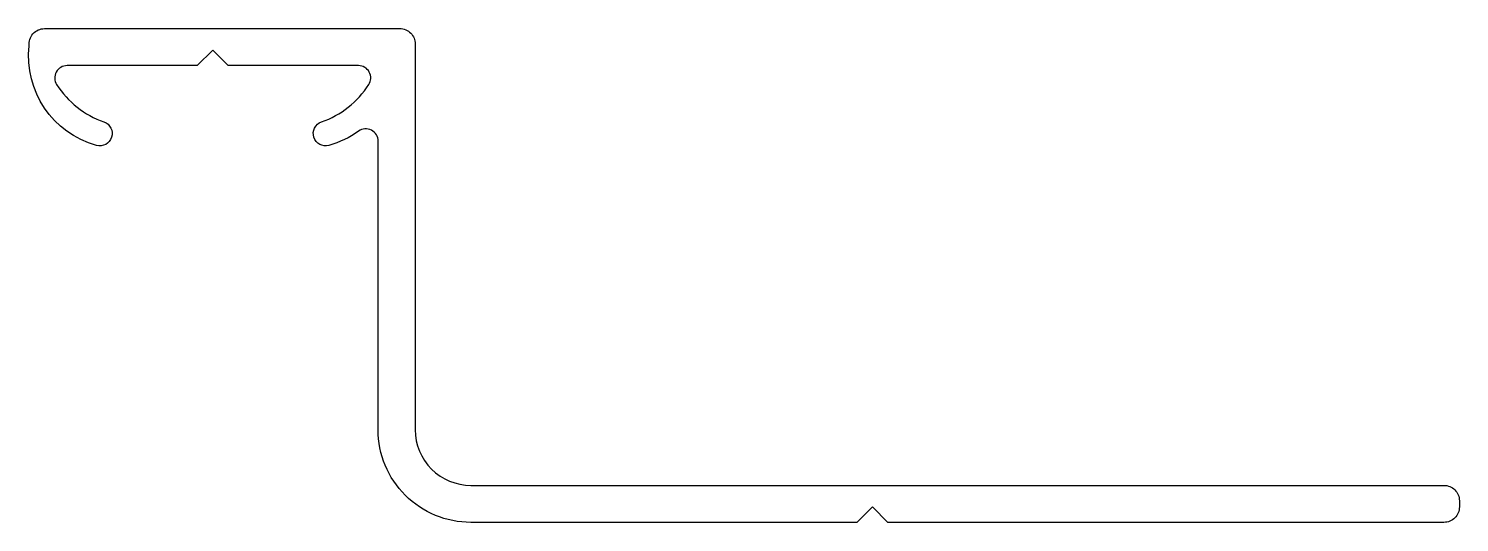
# Model space of a CAD drawing. Extents: x 138.3 to 184.7, y 218.9 to 234.9.
import ezdxf

# ---------------------------------------------------------------- set-up
doc = ezdxf.new("R2010")
doc.units = 0
doc.header["$LTSCALE"] = 15
doc.layers.get('0').update_dxf_attribs({"linetype": 'CONTINUOUS'})

msp = doc.modelspace()

# ---------------------------------------------------------------- linework, layer by layer
at = {"color": 7, "linetype": 'CONTINUOUS'}
msp.add_lwpolyline([(138.368, 234.305, -0.448837), (138.865, 234.864), (150.365, 234.864, -0.414214), (150.865, 234.364), (150.865, 221.864, 0.414214), (152.665, 220.064), (184.164, 220.064, -0.41497), (184.665, 219.564), (184.665, 219.364, -0.414571), (184.164, 218.864), (166.165, 218.864), (165.665, 219.364), (165.165, 218.864), (152.665, 218.864, -0.414214), (149.665, 221.864), (149.665, 231.215, 0.61346), (149.03, 231.54, -0.089341), (148.072, 231.078, -0.967383), (147.832, 231.841, 0.16677), (149.361, 233.047, 0.593738), (149.025, 233.664), (144.809, 233.664), (144.309, 234.164), (143.809, 233.664), (139.593, 233.664, 0.593738), (139.257, 233.047, 0.16677), (140.786, 231.841, -0.967383), (140.546, 231.078, -0.368486)], format="xyb", close=True, dxfattribs=at)

doc.saveas('drawing.dxf')
